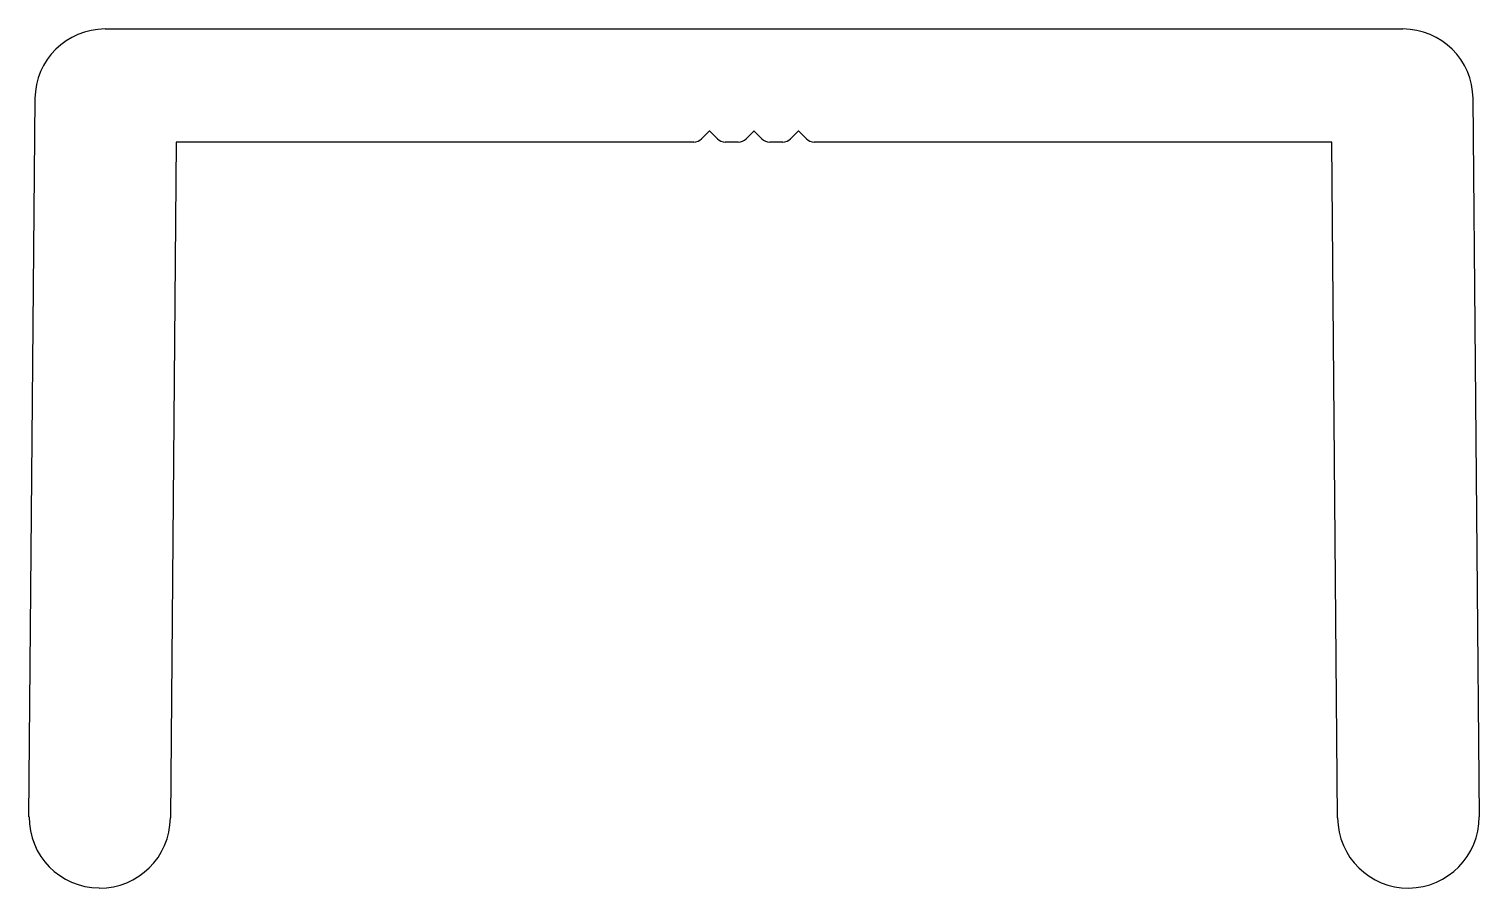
# Model space of a CAD drawing. Extents: x -16.6 to 16, y 7.2 to 26.5.
import ezdxf

# ---------------------------------------------------------------- set-up
doc = ezdxf.new("R2010")
doc.units = 0
doc.layers.add('1', color=7, linetype='CONTINUOUS')

msp = doc.modelspace()

# ---------------------------------------------------------------- linework, layer by layer
at = {"layer": '1', "linetype": 'CONTINUOUS'}
for p, q in [((-14.89, 26.521), (14.254, 26.521)), ((-16.599, 8.831), (-16.464, 24.959)), ((15.828, 24.959), (15.963, 8.831)), ((-1.324, 24.225), (-1.495, 24.054)), ((-1.141, 24.054), (-1.312, 24.225)), ((-0.324, 24.225), (-0.495, 24.054)), ((-0.141, 24.054), (-0.312, 24.225)), ((0.676, 24.225), (0.505, 24.054)), ((0.859, 24.054), (0.688, 24.225)), ((-13.297, 23.981), (-13.424, 8.804)), ((-1.671, 23.981), (-13.297, 23.981)), ((-0.672, 23.981), (-0.964, 23.981)), ((0.328, 23.981), (0.036, 23.981)), ((12.661, 23.981), (1.035, 23.981)), ((1.035, 23.981), (1.035, 23.981)), ((12.788, 8.804), (12.661, 23.981))]:
    msp.add_line(p, q, dxfattribs=at)
for centre, radius, start, end in [((-14.89, 24.946), 1.575, 90, 179.5225), ((14.254, 24.946), 1.575, 0.4775, 90), ((-1.318, 24.219), 0.008, 45, 135), ((-0.318, 24.219), 0.008, 45, 135), ((0.682, 24.219), 0.008, 45, 135), ((-1.671, 24.231), 0.25, 270, 315), ((-0.964, 24.231), 0.25, 225, 270), ((-0.672, 24.231), 0.25, 270, 315), ((0.036, 24.231), 0.25, 225, 270), ((0.328, 24.231), 0.25, 270, 315), ((1.035, 24.231), 0.25, 225, 270), ((-15.011, 8.817), 1.587, 179.5225, 269.5225), ((-15.011, 8.817), 1.588, 269.5225, 359.5225), ((14.375, 8.817), 1.588, 180.4775, 270.4775), ((14.375, 8.817), 1.588, 270.4775, 0.4775)]:
    msp.add_arc(centre, radius, start, end, dxfattribs=at)

doc.saveas('drawing.dxf')
